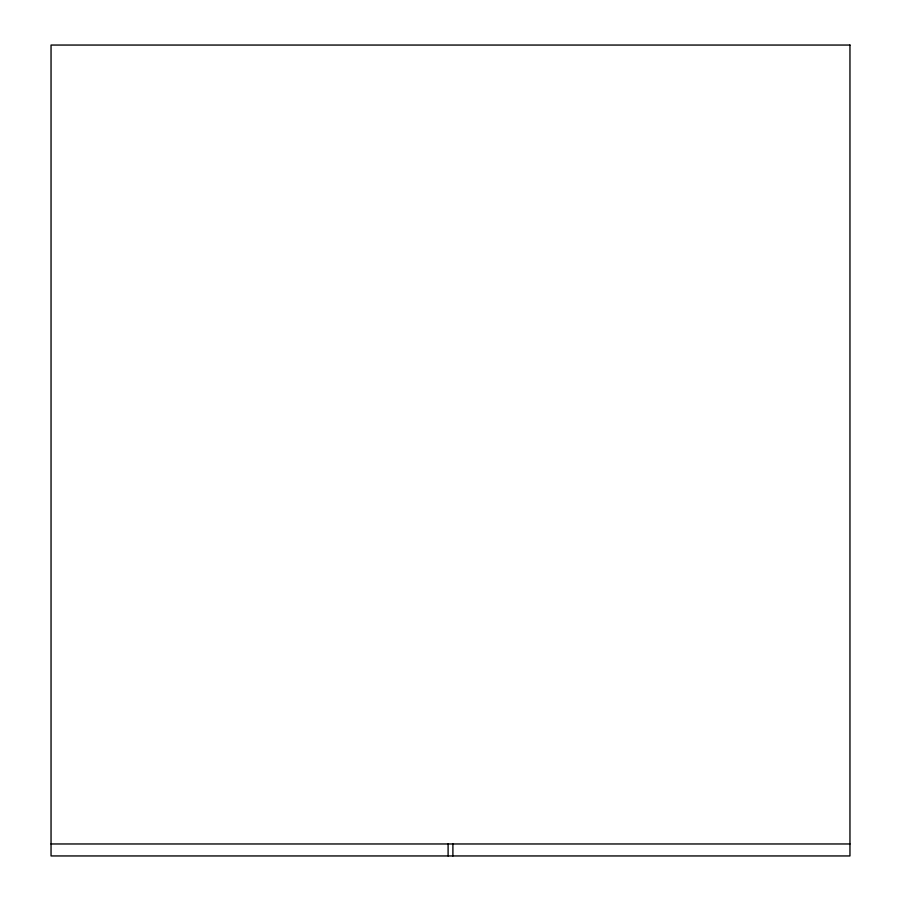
<?xml version="1.0" encoding="UTF-8"?>
<svg xmlns="http://www.w3.org/2000/svg" width="901" height="901" viewBox="0 0 901 901"><rect width="100%" height="100%" fill="white"/><g stroke="black" fill="none" stroke-linecap="round" stroke-linejoin="round"><path stroke-width="1.35" d="M51.042 843.967L849.958 843.967M452.899 843.967L452.899 855.95M448.101 843.967L448.101 855.95M849.958 45.05L51.042 45.05L51.042 855.95L849.958 855.95L849.958 45.05"/></g></svg>
